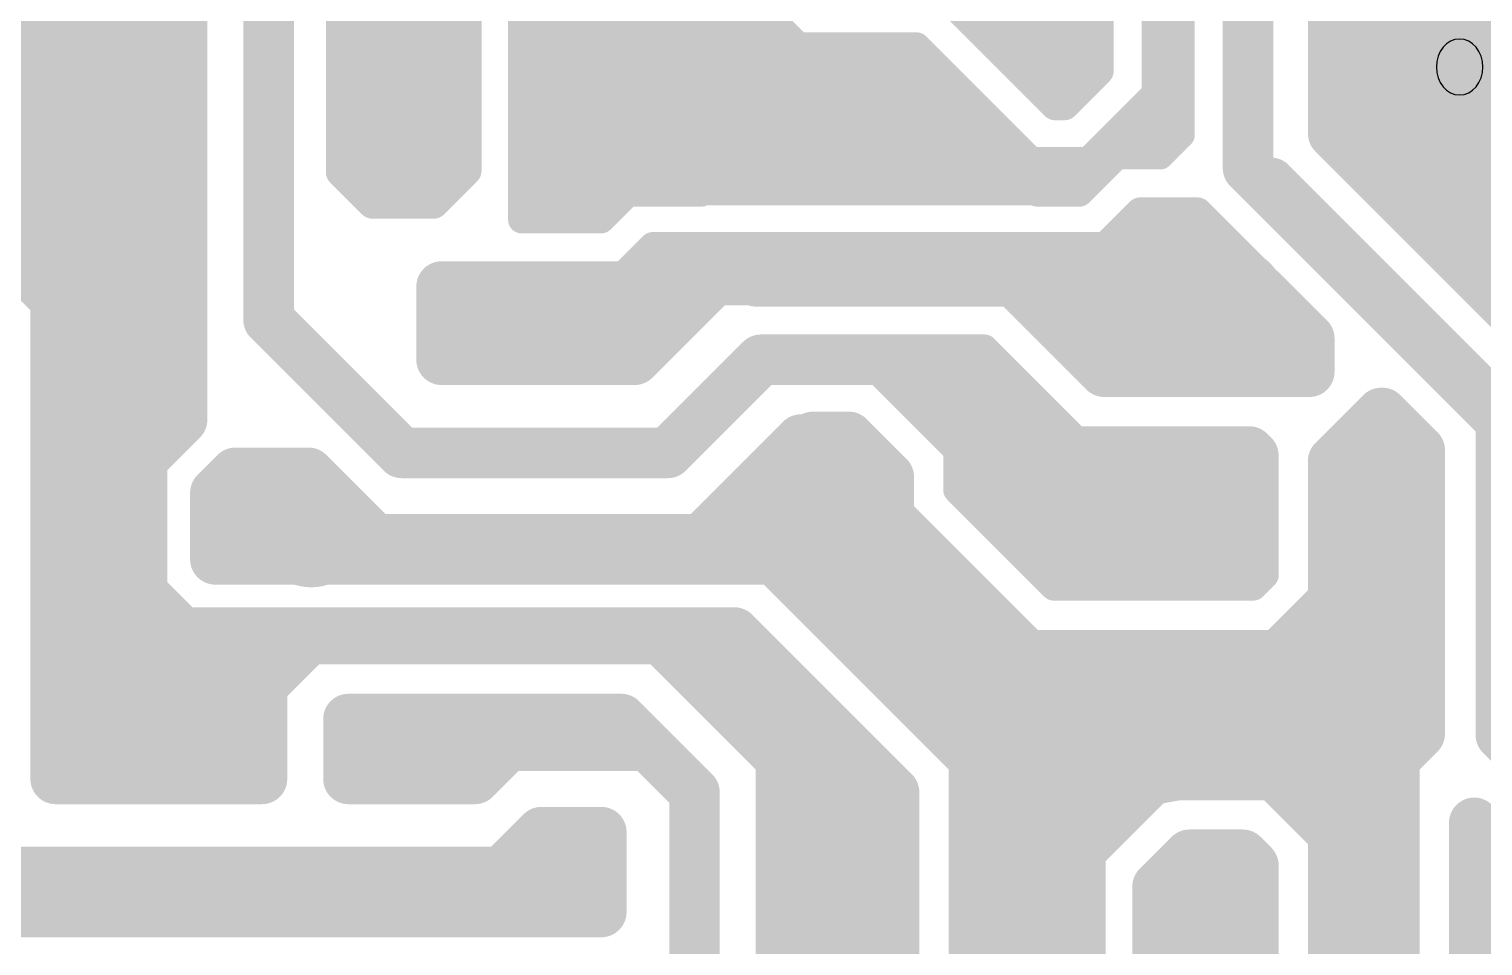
# Model space of a CAD drawing. Extents: x 13 to 23.9, y 0.2 to 11.6.
# Drawn here: x 14.15 to 15.242, y 8.439 to 9.129 of the extents above; entities that cross this region are included whole.
import ezdxf

# ---------------------------------------------------------------- set-up
doc = ezdxf.new("R2010")
doc.units = 0
doc.header["$MEASUREMENT"] = 0
doc.layers.add('BOTTOM', color=250, linetype='Continuous')
doc.layers.get('0').off()

# ---------------------------------------------------------------- blocks, each defined once
blk = doc.blocks.new('UNIT_DISC')
at = {"linetype": 'Continuous', "const_width": 0.5}
blk.add_lwpolyline([(0.25, 0, 1), (-0.25, 0, 1)], format="xyb", close=True, dxfattribs=at)
blk = doc.blocks.new('SHAPE_EL_820_820_0_0_0_0')
at = {"xscale": 0.082, "yscale": 0.082, "zscale": 0.082}
blk.add_blockref('UNIT_DISC', (0, 0), dxfattribs=at)
blk = doc.blocks.new('P_EX82Y82D16A')
at = {"layer": 'BOTTOM'}
blk.add_blockref('SHAPE_EL_820_820_0_0_0_0', (0, 0), dxfattribs=at)
blk = doc.blocks.new('D1')
for p in [(14.062, 8.75), (14.362, 8.75)]:
    blk.add_blockref('P_EX82Y82D16A', p)
blk = doc.blocks.new('SHAPE_EL_780_780_0_0_0_0')
at = {"xscale": 0.078, "yscale": 0.078, "zscale": 0.078}
blk.add_blockref('UNIT_DISC', (0, 0), dxfattribs=at)
blk = doc.blocks.new('P_EX78Y78D16A')
at = {"layer": 'BOTTOM'}
blk.add_blockref('SHAPE_EL_780_780_0_0_0_0', (0, 0), dxfattribs=at)
blk = doc.blocks.new('J1')
for p in [(14.062, 8.587), (14.462, 8.587)]:
    blk.add_blockref('P_EX78Y78D16A', p)
blk = doc.blocks.new('R2')
for p in [(14.55, 8.9), (14.55, 8.5)]:
    blk.add_blockref('P_EX78Y78D16A', p)
blk = doc.blocks.new('R12')
for p in [(14.924, 9.512), (14.925, 9.112)]:
    blk.add_blockref('P_EX78Y78D16A', p)
blk = doc.blocks.new('C4')
for p in [(15.05, 8.45), (15.15, 8.45)]:
    blk.add_blockref('P_EX78Y78D16A', p)
blk = doc.blocks.new('C5')
for p in [(15.05, 8.75), (15.15, 8.75)]:
    blk.add_blockref('P_EX78Y78D16A', p)
blk = doc.blocks.new('R3')
for p in [(14.425, 9.05), (14.825, 9.05)]:
    blk.add_blockref('P_EX78Y78D16A', p)
blk = doc.blocks.new('R11')
for p in [(14.9, 8.8), (14.9, 8.4)]:
    blk.add_blockref('P_EX78Y78D16A', p)
blk = doc.blocks.new('R10')
for p in [(14.75, 8.8), (14.75, 8.4)]:
    blk.add_blockref('P_EX78Y78D16A', p)
blk = doc.blocks.new('SHAPE_EL_700_840_0_0_0_0')
at = {"xscale": 0.07, "yscale": 0.084, "zscale": 0.084}
blk.add_blockref('UNIT_DISC', (0, 0), dxfattribs=at)
blk = doc.blocks.new('P_EX70Y84D16A')
at = {"layer": 'BOTTOM'}
blk.add_blockref('SHAPE_EL_700_840_0_0_0_0', (0, 0), dxfattribs=at)
blk = doc.blocks.new('C11')
for p in [(15.225, 9.1), (15.365, 9.1)]:
    blk.add_blockref('P_EX70Y84D16A', p)
blk = doc.blocks.new('J8')
for p in [(15.055, 8.925), (15.455, 8.925)]:
    blk.add_blockref('P_EX78Y78D16A', p)
blk = doc.blocks.new('POLY_S10_L2_26341')
at = {"layer": 'BOTTOM'}
for points in [[(14.245, 8.865), (14.23, 8.71), (14.19, 8.86)], [(14.245, 8.775), (14.23, 8.71), (14.245, 8.865)], [(14.19, 8.86), (14.23, 8.71), (14.17, 8.825)], [(14.17, 8.825), (14.23, 8.71), (14.17, 8.75)], [(14.17, 8.75), (14.23, 8.71), (14.165, 8.565)], [(14.165, 8.565), (14.23, 8.71), (14.3, 8.565)], [(14.3, 8.565), (14.23, 8.71), (14.335, 8.67)]]:
    blk.add_solid(points, dxfattribs=at)
blk = doc.blocks.new('POLY_S4_L2_26336')
at = {"layer": 'BOTTOM'}
blk.add_solid([(14.175, 9.26), (14.06, 9.26), (14.185, 8.885), (14.06, 9.04)], dxfattribs=at)
blk = doc.blocks.new('POLY_S8_L2_26354')
at = {"layer": 'BOTTOM'}
for points in [[(14.155, 9.29), (14.165, 9.2), (14.105, 9.305)], [(14.105, 9.305), (14.165, 9.2), (14.105, 9.25)], [(14.245, 9.29), (14.165, 9.2), (14.155, 9.29)], [(14.265, 9.26), (14.165, 9.2), (14.245, 9.29)], [(14.265, 8.83), (14.165, 9.2), (14.265, 9.26)], [(14.18, 8.83), (14.165, 9.2), (14.265, 8.83)]]:
    blk.add_solid(points, dxfattribs=at)
blk = doc.blocks.new('POLY_S3_L2_26342')
at = {"layer": 'BOTTOM'}
blk.add_solid([(14.725, 8.505), (14.775, 8.535), (14.72, 8.59)], dxfattribs=at)
blk = doc.blocks.new('POLY_S10_L2_26346')
at = {"layer": 'BOTTOM'}
for points in [[(14.595, 9.305), (14.59, 9.245), (14.58, 9.275)], [(14.52, 9.215), (14.58, 9.275), (14.52, 8.99)], [(14.52, 8.99), (14.58, 9.275), (14.58, 8.985)], [(14.58, 8.985), (14.58, 9.275), (14.605, 9.01)], [(14.58, 9.275), (14.59, 9.245), (14.605, 9.01)], [(14.73, 9.115), (14.605, 9.01), (14.59, 9.245)], [(14.925, 9.01), (14.605, 9.01), (14.82, 9.115)], [(14.82, 9.115), (14.605, 9.01), (14.73, 9.115)]]:
    blk.add_solid(points, dxfattribs=at)
blk = doc.blocks.new('POLY_S7_L2_26396')
at = {"layer": 'BOTTOM'}
for points in [[(15.069, 8.37), (14.995, 8.363), (15.062, 8.504)], [(15.062, 8.504), (14.995, 8.363), (15.021, 8.501)], [(15.021, 8.501), (14.995, 8.363), (15.005, 8.476)], [(14.998, 8.283), (14.995, 8.363), (15.069, 8.37)], [(14.924, 8.286), (14.995, 8.363), (14.998, 8.283)]]:
    blk.add_solid(points, dxfattribs=at)
blk = doc.blocks.new('POLY_S22_L2_26397')
at = {"layer": 'BOTTOM'}
for points in [[(15.163, 8.834), (15.188, 8.805), (15.134, 8.792)], [(14.778, 8.811), (14.804, 8.757), (14.717, 8.798)], [(14.798, 8.802), (14.804, 8.757), (14.778, 8.811)], [(14.717, 8.798), (14.804, 8.757), (14.701, 8.766)], [(15.185, 8.558), (15.096, 8.564), (15.188, 8.805)], [(15.188, 8.805), (15.096, 8.564), (15.137, 8.686)], [(15.134, 8.792), (15.188, 8.805), (15.137, 8.686)], [(14.701, 8.766), (14.804, 8.757), (14.887, 8.587)], [(14.804, 8.757), (14.897, 8.661), (14.887, 8.587)], [(15.137, 8.686), (15.096, 8.564), (15.102, 8.651)], [(14.887, 8.587), (14.897, 8.661), (14.897, 8.475)], [(14.897, 8.475), (14.897, 8.661), (14.961, 8.539)], [(14.961, 8.539), (14.897, 8.661), (15.096, 8.564)], [(15.102, 8.651), (15.096, 8.564), (14.897, 8.661)], [(15.144, 8.51), (15.096, 8.564), (15.185, 8.558)], [(14.939, 8.497), (14.897, 8.475), (14.961, 8.539)], [(14.939, 8.395), (14.897, 8.475), (14.939, 8.497)], [(14.865, 8.433), (14.897, 8.475), (14.858, 8.366)], [(14.858, 8.366), (14.897, 8.475), (14.903, 8.359)], [(14.903, 8.359), (14.897, 8.475), (14.939, 8.395)]]:
    blk.add_solid(points, dxfattribs=at)
blk = doc.blocks.new('POLY_S4_L2_26395')
at = {"layer": 'BOTTOM'}
blk.add_solid([(14.964, 9.032), (14.995, 9.031), (15.013, 9.083), (15.013, 9.052)], dxfattribs=at)

msp = doc.modelspace()

# ---------------------------------------------------------------- linework, layer by layer
at = {"layer": 'BOTTOM', "linetype": 'Continuous'}
for points, const_width in [([(14.33, 8.91), (14.33, 9.425)], 0.038), ([(14.265, 8.835), (14.265, 9.275)], 0.038), ([(15.13, 9.05), (15.13, 9.255)], 0.038), ([(15.155, 9.055), (15.155, 9.25)], 0.038), ([(14.59, 9.254), (14.728, 9.116)], 0.02), ([(14.59, 9.108), (14.59, 9.244)], 0.02), ([(14.59, 9.04), (14.59, 9.244)], 0.02), ([(15.142, 9.038), (15.142, 9.238)], 0.038), ([(14.325, 8.987), (14.325, 9.237)], 0.02), ([(14.462, 9.033), (14.462, 9.235)], 0.022), ([(14.479, 9.022), (14.479, 9.234)], 0.022), ([(14.384, 9.021), (14.384, 9.229)], 0.022), ([(14.52, 8.985), (14.52, 9.22)], 0.02), ([(14.521, 9.049), (14.521, 9.217)], 0.02), ([(14.425, 9.05), (14.425, 9.2)], 0.02), ([(15.185, 9.035), (15.185, 9.195)], 0.038), ([(14.17, 8.94), (14.17, 9.19)], 0.038), ([(14.17, 9.13), (14.17, 9.19)], 0.038), ([(14.443, 9.065), (14.443, 9.188)], 0.022), ([(14.875, 9.18), (14.93, 9.125)], 0.038), ([(15.066, 9.024), (15.066, 9.188)], 0.038), ([(15.215, 8.985), (15.215, 9.19)], 0.038), ([(14.398, 9.083), (14.398, 9.177)], 0.038), ([(14.406, 9.023), (14.406, 9.185)], 0.022), ([(14.853, 9.161), (14.927, 9.087)], 0.038), ([(14.996, 9.08), (14.996, 9.17)], 0.02), ([(15, 9.075), (15, 9.175)], 0.02), ([(15.016, 9.049), (15.016, 9.167)], 0.02), ([(14.833, 9.159), (14.921, 9.071)], 0.022), ([(14.925, 9.125), (14.925, 9.162)], 0.02), ([(14.937, 9.1), (14.937, 9.15)], 0.038), ([(15.225, 9.15), (15.24, 9.135)], 0.038), ([(14.954, 9.097), (14.954, 9.154)], 0.022), ([(15.24, 8.945), (15.24, 9.135)], 0.038), ([(14.93, 9.089), (14.93, 9.125)], 0.038), ([(14.728, 9.116), (14.817, 9.116)], 0.02), ([(14.817, 9.116), (14.903, 9.03)], 0.02), ([(14.59, 9.108), (14.648, 9.05)], 0.02), ([(14.927, 9.087), (14.932, 9.087)], 0.038), ([(14.93, 9.089), (14.932, 9.087)], 0.038), ([(14.928, 9.071), (14.954, 9.097)], 0.022), ([(14.946, 9.03), (14.996, 9.08)], 0.02), ([(14.521, 9.006), (14.521, 9.076)], 0.02), ([(14.921, 9.071), (14.928, 9.071)], 0.022), ([(14.95, 9.025), (15, 9.075)], 0.02), ([(14.325, 8.975), (14.325, 9.062)], 0.02), ([(14.437, 9.037), (14.45, 9.05)], 0.038), ([(15.075, 9.012), (15.075, 9.062)], 0.02), ([(15.13, 9.05), (15.33, 8.85)], 0.038), ([(15.155, 9.055), (15.215, 8.995)], 0.038), ([(14.648, 9.05), (14.82, 9.05)], 0.02), ([(14.825, 9.05), (14.85, 9.025)], 0.02), ([(15, 9.033), (15.016, 9.049)], 0.02), ([(14.065, 9.03), (14.18, 8.915)], 0.038), ([(14.412, 9.037), (14.437, 9.037)], 0.038), ([(14.939, 9.006), (14.973, 9.04)], 0.022), ([(15.185, 9.035), (15.215, 9.005)], 0.038), ([(14.441, 9.012), (14.462, 9.033)], 0.022), ([(14.85, 9.025), (14.95, 9.025)], 0.02), ([(14.903, 9.03), (14.946, 9.03)], 0.02), ([(14.94, 9.008), (14.965, 9.033)], 0.02), ([(14.965, 9.033), (15, 9.033)], 0.02), ([(15.066, 9.024), (15.256, 8.834)], 0.038), ([(14.384, 9.021), (14.408, 8.997)], 0.022), ([(14.454, 8.997), (14.479, 9.022)], 0.022), ([(14.645, 9.015), (14.935, 9.015)], 0.038), ([(15.083, 9.013), (15.271, 8.825)], 0.038), ([(14.415, 9.012), (14.441, 9.012)], 0.022), ([(14.58, 8.985), (14.6, 9.005)], 0.02), ([(14.6, 9.005), (14.655, 9.005)], 0.02), ([(14.603, 9.008), (14.94, 9.008)], 0.02), ([(14.908, 9.006), (14.939, 9.006)], 0.022), ([(15.075, 9.012), (15.262, 8.825)], 0.02), ([(15.215, 8.995), (15.215, 9.005)], 0.038), ([(14.408, 8.997), (14.434, 8.997)], 0.022), ([(14.43, 8.997), (14.454, 8.997)], 0.022), ([(14.52, 8.985), (14.525, 8.985)], 0.02), ([(14.525, 8.985), (14.58, 8.985)], 0.02), ([(14.959, 8.965), (14.985, 8.991)], 0.022), ([(14.985, 8.991), (15.028, 8.991)], 0.022), ([(15.028, 8.991), (15.091, 8.928)], 0.022), ([(14.97, 8.951), (14.984, 8.965)], 0.038), ([(14.984, 8.965), (15.034, 8.965)], 0.038), ([(14.993, 8.924), (15.034, 8.965)], 0.038), ([(14.17, 8.565), (14.17, 8.96)], 0.038), ([(14.17, 8.82), (14.17, 8.96)], 0.038), ([(14.566, 8.912), (14.619, 8.965)], 0.022), ([(14.619, 8.965), (14.672, 8.965)], 0.022), ([(14.667, 8.965), (14.959, 8.965)], 0.022), ([(14.69, 8.951), (14.97, 8.951)], 0.038), ([(14.605, 8.88), (14.665, 8.94)], 0.038), ([(14.61, 8.9), (14.65, 8.94)], 0.038), ([(14.615, 8.922), (14.641, 8.948)], 0.038), ([(14.641, 8.948), (14.692, 8.948)], 0.038), ([(14.65, 8.94), (15.02, 8.94)], 0.038), ([(14.665, 8.94), (14.73, 8.94)], 0.038), ([(14.882, 8.947), (14.958, 8.871)], 0.038), ([(15.025, 8.925), (15.044, 8.944)], 0.038), ([(15.24, 8.945), (15.4, 8.785)], 0.038), ([(14.46, 8.88), (14.46, 8.935)], 0.038), ([(14.46, 8.935), (14.635, 8.935)], 0.038), ([(14.587, 8.912), (14.612, 8.937)], 0.038), ([(14.612, 8.937), (14.65, 8.937)], 0.038), ([(15.047, 8.909), (15.068, 8.93)], 0.038), ([(15.068, 8.93), (15.068, 8.933)], 0.038), ([(15.076, 8.932), (15.112, 8.896)], 0.038), ([(14.265, 8.835), (14.265, 8.92)], 0.038), ([(14.687, 8.937), (14.987, 8.937)], 0.02), ([(14.695, 8.931), (14.888, 8.931)], 0.022), ([(14.888, 8.931), (14.93, 8.889)], 0.022), ([(14.913, 8.924), (14.993, 8.924)], 0.038), ([(14.913, 8.924), (14.928, 8.909)], 0.038), ([(15.012, 8.925), (15.025, 8.925)], 0.038), ([(15.091, 8.923), (15.091, 8.928)], 0.022), ([(14.18, 8.835), (14.18, 8.915)], 0.038), ([(14.33, 8.91), (14.43, 8.81)], 0.038), ([(14.48, 8.91), (14.57, 8.91)], 0.038), ([(14.928, 8.909), (15.047, 8.909)], 0.038), ([(15.057, 8.889), (15.091, 8.923)], 0.022), ([(14.461, 8.911), (14.463, 8.913)], 0.02), ([(14.566, 8.898), (14.566, 8.912)], 0.022), ([(15.112, 8.871), (15.112, 8.896)], 0.038), ([(15.071, 8.894), (15.092, 8.894)], 0.038), ([(14.46, 8.88), (14.605, 8.88)], 0.038), ([(14.63, 8.81), (14.7, 8.88)], 0.038), ([(14.633, 8.81), (14.712, 8.889)], 0.02), ([(14.7, 8.88), (14.79, 8.88)], 0.038), ([(14.7, 8.88), (14.72, 8.88)], 0.038), ([(14.712, 8.889), (14.727, 8.889)], 0.02), ([(14.718, 8.889), (14.827, 8.889)], 0.02), ([(14.803, 8.874), (14.873, 8.804)], 0.038), ([(14.807, 8.889), (14.868, 8.889)], 0.02), ([(14.82, 8.876), (14.946, 8.75)], 0.038), ([(14.868, 8.889), (14.964, 8.793)], 0.02), ([(14.93, 8.889), (15.057, 8.889)], 0.022), ([(14.72, 8.873), (14.807, 8.873)], 0.02), ([(14.761, 8.873), (14.807, 8.873)], 0.02), ([(14.853, 8.872), (14.95, 8.775)], 0.038), ([(14.958, 8.871), (15.009, 8.871)], 0.038), ([(14.992, 8.871), (15.112, 8.871)], 0.038), ([(14.788, 8.871), (14.847, 8.812)], 0.02), ([(14.185, 8.835), (14.265, 8.835)], 0.038), ([(14.235, 8.805), (14.265, 8.835)], 0.038), ([(15.13, 8.804), (15.166, 8.84)], 0.038), ([(15.166, 8.84), (15.167, 8.84)], 0.038), ([(15.167, 8.84), (15.195, 8.812)], 0.038), ([(15.256, 8.598), (15.256, 8.834)], 0.038), ([(14.655, 8.745), (14.73, 8.82)], 0.038), ([(14.665, 8.745), (14.74, 8.82)], 0.038), ([(14.699, 8.782), (14.739, 8.822)], 0.038), ([(14.73, 8.82), (14.76, 8.82)], 0.038), ([(14.739, 8.822), (14.766, 8.822)], 0.038), ([(14.74, 8.82), (14.755, 8.82)], 0.038), ([(14.766, 8.822), (14.796, 8.792)], 0.038), ([(14.861, 8.794), (14.861, 8.827)], 0.038), ([(14.43, 8.81), (14.63, 8.81)], 0.038), ([(14.925, 8.811), (15.067, 8.811)], 0.038), ([(15.067, 8.811), (15.07, 8.808)], 0.038), ([(15.195, 8.727), (15.195, 8.812)], 0.038), ([(14.235, 8.705), (14.235, 8.805)], 0.038), ([(14.847, 8.782), (14.847, 8.812)], 0.02), ([(14.873, 8.804), (14.903, 8.804)], 0.038), ([(15.07, 8.785), (15.07, 8.808)], 0.038), ([(15.13, 8.685), (15.13, 8.804)], 0.038), ([(14.29, 8.78), (14.305, 8.795)], 0.038), ([(14.305, 8.795), (14.36, 8.795)], 0.038), ([(14.36, 8.795), (14.41, 8.745)], 0.038), ([(14.69, 8.74), (14.74, 8.79)], 0.038), ([(14.75, 8.725), (14.75, 8.8)], 0.02), ([(14.796, 8.762), (14.796, 8.792)], 0.038), ([(14.861, 8.794), (14.927, 8.728)], 0.038), ([(14.9, 8.8), (14.95, 8.75)], 0.02), ([(14.29, 8.73), (14.29, 8.78)], 0.038), ([(14.699, 8.767), (14.699, 8.782)], 0.038), ([(14.964, 8.793), (15.021, 8.793)], 0.02), ([(15.012, 8.793), (15.072, 8.793)], 0.02), ([(15.072, 8.793), (15.079, 8.786)], 0.02), ([(15.079, 8.718), (15.079, 8.786)], 0.02), ([(15.195, 8.599), (15.195, 8.778)], 0.038), ([(14.31, 8.765), (14.36, 8.765)], 0.038), ([(14.36, 8.765), (14.38, 8.745)], 0.038), ([(14.699, 8.767), (14.886, 8.58)], 0.038), ([(14.847, 8.782), (14.92, 8.709)], 0.02), ([(14.95, 8.775), (15.038, 8.775)], 0.038), ([(15.062, 8.725), (15.062, 8.775)], 0.038), ([(14.796, 8.762), (14.9, 8.658)], 0.038), ([(14.315, 8.74), (14.315, 8.75)], 0.038), ([(14.38, 8.745), (14.735, 8.745)], 0.038), ([(14.41, 8.745), (14.655, 8.745)], 0.038), ([(14.515, 8.745), (14.665, 8.745)], 0.038), ([(14.946, 8.75), (15.048, 8.75)], 0.038), ([(14.95, 8.75), (15.05, 8.75)], 0.038), ([(14.7, 8.74), (14.86, 8.58)], 0.038), ([(14.95, 8.75), (15.05, 8.75)], 0.02), ([(14.95, 8.75), (15.05, 8.75)], 0.02), ([(15.029, 8.728), (15.042, 8.741)], 0.038), ([(15.15, 8.363), (15.15, 8.75)], 0.02), ([(14.29, 8.73), (14.76, 8.73)], 0.038), ([(14.927, 8.728), (15.029, 8.728)], 0.038), ([(14.75, 8.725), (14.9, 8.575)], 0.02), ([(14.235, 8.705), (14.265, 8.675)], 0.038), ([(14.92, 8.709), (15.07, 8.709)], 0.02), ([(15.07, 8.709), (15.079, 8.718)], 0.02), ([(15.089, 8.658), (15.129, 8.698)], 0.038), ([(14.265, 8.675), (14.46, 8.675)], 0.038), ([(14.3, 8.62), (14.355, 8.675)], 0.038), ([(14.305, 8.63), (14.345, 8.67)], 0.038), ([(14.31, 8.63), (14.355, 8.675)], 0.038), ([(14.325, 8.635), (14.36, 8.67)], 0.038), ([(14.355, 8.675), (14.575, 8.675)], 0.038), ([(14.36, 8.67), (14.625, 8.67)], 0.038), ([(14.57, 8.675), (14.68, 8.675)], 0.038), ([(14.625, 8.67), (14.715, 8.58)], 0.038), ([(14.68, 8.675), (14.8, 8.555)], 0.038), ([(14.9, 8.658), (15.089, 8.658)], 0.038), ([(14.66, 8.655), (14.78, 8.535)], 0.038), ([(14.325, 8.565), (14.325, 8.635)], 0.038), ([(14.225, 8.63), (14.31, 8.63)], 0.038), ([(14.305, 8.625), (14.305, 8.63)], 0.038), ([(14.305, 8.565), (14.305, 8.625)], 0.038), ([(14.3, 8.57), (14.3, 8.62)], 0.038), ([(14.86, 8.36), (14.86, 8.62)], 0.038), ([(14.39, 8.565), (14.39, 8.61)], 0.038), ([(14.39, 8.61), (14.595, 8.61)], 0.038), ([(14.595, 8.61), (14.65, 8.555)], 0.038), ([(14.305, 8.565), (14.305, 8.59)], 0.038), ([(14.395, 8.59), (14.49, 8.59)], 0.038), ([(14.46, 8.59), (14.615, 8.59)], 0.038), ([(14.485, 8.565), (14.515, 8.595)], 0.038), ([(14.51, 8.59), (14.58, 8.59)], 0.038), ([(14.615, 8.59), (14.65, 8.555)], 0.038), ([(15.176, 8.58), (15.195, 8.599)], 0.038), ([(15.256, 8.598), (15.342, 8.512)], 0.038), ([(14.715, 8.48), (14.715, 8.58)], 0.038), ([(14.886, 8.463), (14.886, 8.58)], 0.038), ([(15.176, 8.36), (15.176, 8.58)], 0.038), ([(14.195, 8.57), (14.3, 8.57)], 0.038), ([(14.17, 8.565), (14.305, 8.565)], 0.038), ([(14.28, 8.565), (14.325, 8.565)], 0.038), ([(14.39, 8.565), (14.485, 8.565)], 0.038), ([(14.9, 8.575), (15.15, 8.575)], 0.02), ([(14.9, 8.462), (14.9, 8.575)], 0.02), ([(14.938, 8.509), (14.997, 8.568)], 0.038), ([(14.997, 8.568), (15.086, 8.568)], 0.038), ([(15.086, 8.568), (15.13, 8.524)], 0.038), ([(14.65, 8.465), (14.65, 8.555)], 0.038), ([(14.8, 8.38), (14.8, 8.555)], 0.038), ([(15.153, 8.364), (15.153, 8.554)], 0.038), ([(14.505, 8.495), (14.535, 8.525)], 0.038), ([(14.535, 8.525), (14.555, 8.525)], 0.038), ([(14.545, 8.525), (14.58, 8.525)], 0.038), ([(14.58, 8.52), (14.58, 8.525)], 0.038), ([(14.715, 8.45), (14.715, 8.53)], 0.038), ([(14.75, 8.325), (14.75, 8.53)], 0.038), ([(14.78, 8.285), (14.78, 8.535)], 0.038), ([(15.236, 8.532), (15.282, 8.486)], 0.038), ([(15.236, 8.34), (15.236, 8.532)], 0.038), ([(14.58, 8.465), (14.58, 8.52)], 0.038), ([(14.94, 8.39), (14.94, 8.52)], 0.038), ([(15.13, 8.333), (15.13, 8.524)], 0.038), ([(14.545, 8.485), (14.545, 8.505)], 0.038), ([(14.65, 8.37), (14.65, 8.505)], 0.038), ([(14.938, 8.389), (14.938, 8.509)], 0.038), ([(14.998, 8.484), (15.022, 8.508)], 0.038), ([(15.022, 8.508), (15.062, 8.508)], 0.038), ([(15.062, 8.508), (15.07, 8.5)], 0.038), ([(14.125, 8.495), (14.265, 8.495)], 0.038), ([(14.13, 8.495), (14.29, 8.495)], 0.038), ([(14.22, 8.495), (14.505, 8.495)], 0.038), ([(14.22, 8.495), (14.38, 8.495)], 0.038), ([(14.65, 8.425), (14.65, 8.5)], 0.038), ([(14.65, 8.44), (14.65, 8.495)], 0.038), ([(14.65, 8.44), (14.65, 8.495)], 0.038), ([(14.65, 8.145), (14.65, 8.495)], 0.038), ([(15.07, 8.448), (15.07, 8.5)], 0.038), ([(14.435, 8.49), (14.51, 8.49)], 0.038), ([(14.525, 8.465), (14.545, 8.485)], 0.038), ([(14.998, 8.366), (14.998, 8.484)], 0.038), ([(15.252, 8.304), (15.252, 8.5)], 0.02), ([(14.65, 8.39), (14.65, 8.475)], 0.038), ([(14.715, 8.175), (14.715, 8.47)], 0.038), ([(15.079, 8.354), (15.079, 8.487)], 0.02), ([(14.115, 8.465), (14.42, 8.465)], 0.038), ([(14.405, 8.465), (14.515, 8.465)], 0.038), ([(14.45, 8.465), (14.58, 8.465)], 0.038), ([(14.5, 8.465), (14.525, 8.465)], 0.038), ([(14.9, 8.412), (14.9, 8.475)], 0.02), ([(15.065, 8.346), (15.065, 8.462)], 0.02), ([(15.05, 8.337), (15.05, 8.45)], 0.02), ([(15.15, 8.35), (15.15, 8.45)], 0.02)]:
    msp.add_lwpolyline(points, dxfattribs=dict(at, const_width=const_width))

# ---------------------------------------------------------------- block references
for name in ['R12', 'POLY_S8_L2_26354', 'POLY_S10_L2_26346', 'POLY_S4_L2_26336', 'C11', 'R3', 'POLY_S4_L2_26395', 'J8', 'R2', 'POLY_S10_L2_26341', 'R10', 'R11', 'POLY_S22_L2_26397', 'D1', 'C5', 'J1', 'POLY_S3_L2_26342', 'POLY_S7_L2_26396', 'C4']:
    msp.add_blockref(name, (0, 0))
at = {"layer": 'BOTTOM'}
for p, xscale, yscale, zscale in [((14.17, 9.13), 0.038, 0.038, 0.038), ((15.24, 9.135), 0.038, 0.038, 0.038), ((15.24, 9.135), 0.038, 0.038, 0.038), ((14.93, 9.125), 0.038, 0.038, 0.038), ((14.93, 9.125), 0.038, 0.038, 0.038), ((14.925, 9.125), 0.02, 0.02, 0.02), ((14.728, 9.116), 0.02, 0.02, 0.02), ((14.728, 9.116), 0.02, 0.02, 0.02), ((14.817, 9.116), 0.02, 0.02, 0.02), ((14.817, 9.116), 0.02, 0.02, 0.02), ((14.59, 9.108), 0.02, 0.02, 0.02), ((14.59, 9.108), 0.02, 0.02, 0.02), ((14.937, 9.1), 0.038, 0.038, 0.038), ((14.398, 9.083), 0.038, 0.038, 0.038), ((14.927, 9.087), 0.038, 0.038, 0.038), ((14.927, 9.087), 0.038, 0.038, 0.038), ((14.93, 9.089), 0.038, 0.038, 0.038), ((14.93, 9.089), 0.038, 0.038, 0.038), ((14.932, 9.087), 0.038, 0.038, 0.038), ((14.932, 9.087), 0.038, 0.038, 0.038), ((14.954, 9.097), 0.022, 0.022, 0.022), ((14.954, 9.097), 0.022, 0.022, 0.022), ((14.996, 9.08), 0.02, 0.02, 0.02), ((14.996, 9.08), 0.02, 0.02, 0.02), ((14.521, 9.076), 0.02, 0.02, 0.02), ((14.921, 9.071), 0.022, 0.022, 0.022), ((14.921, 9.071), 0.022, 0.022, 0.022), ((14.928, 9.071), 0.022, 0.022, 0.022), ((14.928, 9.071), 0.022, 0.022, 0.022), ((15, 9.075), 0.02, 0.02, 0.02), ((15, 9.075), 0.02, 0.02, 0.02), ((14.325, 9.062), 0.02, 0.02, 0.02), ((14.45, 9.05), 0.038, 0.038, 0.038), ((14.443, 9.065), 0.022, 0.022, 0.022), ((15.075, 9.062), 0.02, 0.02, 0.02), ((15.13, 9.05), 0.038, 0.038, 0.038), ((15.13, 9.05), 0.038, 0.038, 0.038), ((15.155, 9.055), 0.038, 0.038, 0.038), ((15.155, 9.055), 0.038, 0.038, 0.038), ((14.425, 9.05), 0.02, 0.02, 0.02), ((14.521, 9.049), 0.02, 0.02, 0.02), ((14.648, 9.05), 0.02, 0.02, 0.02), ((14.648, 9.05), 0.02, 0.02, 0.02), ((14.82, 9.05), 0.02, 0.02, 0.02), ((14.825, 9.05), 0.02, 0.02, 0.02), ((15.016, 9.049), 0.02, 0.02, 0.02), ((15.016, 9.049), 0.02, 0.02, 0.02), ((15.142, 9.038), 0.038, 0.038, 0.038), ((14.412, 9.037), 0.038, 0.038, 0.038), ((14.437, 9.037), 0.038, 0.038, 0.038), ((14.437, 9.037), 0.038, 0.038, 0.038), ((14.59, 9.04), 0.02, 0.02, 0.02), ((14.973, 9.04), 0.022, 0.022, 0.022), ((15.185, 9.035), 0.038, 0.038, 0.038), ((15.185, 9.035), 0.038, 0.038, 0.038), ((14.462, 9.033), 0.022, 0.022, 0.022), ((14.462, 9.033), 0.022, 0.022, 0.022), ((14.85, 9.025), 0.02, 0.02, 0.02), ((14.85, 9.025), 0.02, 0.02, 0.02), ((14.903, 9.03), 0.02, 0.02, 0.02), ((14.903, 9.03), 0.02, 0.02, 0.02), ((14.946, 9.03), 0.02, 0.02, 0.02), ((14.946, 9.03), 0.02, 0.02, 0.02), ((14.95, 9.025), 0.02, 0.02, 0.02), ((14.95, 9.025), 0.02, 0.02, 0.02), ((14.965, 9.033), 0.02, 0.02, 0.02), ((14.965, 9.033), 0.02, 0.02, 0.02), ((15, 9.033), 0.02, 0.02, 0.02), ((15, 9.033), 0.02, 0.02, 0.02), ((15.066, 9.024), 0.038, 0.038, 0.038), ((15.066, 9.024), 0.038, 0.038, 0.038), ((14.384, 9.021), 0.022, 0.022, 0.022), ((14.384, 9.021), 0.022, 0.022, 0.022), ((14.406, 9.023), 0.022, 0.022, 0.022), ((14.479, 9.022), 0.022, 0.022, 0.022), ((14.479, 9.022), 0.022, 0.022, 0.022), ((14.645, 9.015), 0.038, 0.038, 0.038), ((14.935, 9.015), 0.038, 0.038, 0.038), ((15.083, 9.013), 0.038, 0.038, 0.038), ((14.415, 9.012), 0.022, 0.022, 0.022), ((14.441, 9.012), 0.022, 0.022, 0.022), ((14.441, 9.012), 0.022, 0.022, 0.022), ((14.521, 9.006), 0.02, 0.02, 0.02), ((14.6, 9.005), 0.02, 0.02, 0.02), ((14.6, 9.005), 0.02, 0.02, 0.02), ((14.603, 9.008), 0.02, 0.02, 0.02), ((14.655, 9.005), 0.02, 0.02, 0.02), ((14.908, 9.006), 0.022, 0.022, 0.022), ((14.939, 9.006), 0.022, 0.022, 0.022), ((14.939, 9.006), 0.022, 0.022, 0.022), ((14.94, 9.008), 0.02, 0.02, 0.02), ((14.94, 9.008), 0.02, 0.02, 0.02), ((15.075, 9.012), 0.02, 0.02, 0.02), ((15.075, 9.012), 0.02, 0.02, 0.02), ((15.215, 9.005), 0.038, 0.038, 0.038), ((15.215, 9.005), 0.038, 0.038, 0.038), ((15.215, 8.995), 0.038, 0.038, 0.038), ((15.215, 8.995), 0.038, 0.038, 0.038), ((14.408, 8.997), 0.022, 0.022, 0.022), ((14.408, 8.997), 0.022, 0.022, 0.022), ((14.43, 8.997), 0.022, 0.022, 0.022), ((14.434, 8.997), 0.022, 0.022, 0.022), ((14.454, 8.997), 0.022, 0.022, 0.022), ((14.454, 8.997), 0.022, 0.022, 0.022), ((15.215, 8.985), 0.038, 0.038, 0.038), ((14.325, 8.987), 0.02, 0.02, 0.02), ((14.52, 8.985), 0.02, 0.02, 0.02), ((14.52, 8.985), 0.02, 0.02, 0.02), ((14.525, 8.985), 0.02, 0.02, 0.02), ((14.525, 8.985), 0.02, 0.02, 0.02), ((14.58, 8.985), 0.02, 0.02, 0.02), ((14.58, 8.985), 0.02, 0.02, 0.02), ((14.985, 8.991), 0.022, 0.022, 0.022), ((14.985, 8.991), 0.022, 0.022, 0.022), ((15.028, 8.991), 0.022, 0.022, 0.022), ((15.028, 8.991), 0.022, 0.022, 0.022), ((14.325, 8.975), 0.02, 0.02, 0.02), ((14.984, 8.965), 0.038, 0.038, 0.038), ((14.984, 8.965), 0.038, 0.038, 0.038), ((15.034, 8.965), 0.038, 0.038, 0.038), ((15.034, 8.965), 0.038, 0.038, 0.038), ((14.17, 8.96), 0.038, 0.038, 0.038), ((14.17, 8.96), 0.038, 0.038, 0.038), ((14.619, 8.965), 0.022, 0.022, 0.022), ((14.619, 8.965), 0.022, 0.022, 0.022), ((14.667, 8.965), 0.022, 0.022, 0.022), ((14.672, 8.965), 0.022, 0.022, 0.022), ((14.69, 8.951), 0.038, 0.038, 0.038), ((14.959, 8.965), 0.022, 0.022, 0.022), ((14.959, 8.965), 0.022, 0.022, 0.022), ((14.97, 8.951), 0.038, 0.038, 0.038), ((14.97, 8.951), 0.038, 0.038, 0.038), ((14.17, 8.94), 0.038, 0.038, 0.038), ((14.641, 8.948), 0.038, 0.038, 0.038), ((14.641, 8.948), 0.038, 0.038, 0.038), ((14.65, 8.94), 0.038, 0.038, 0.038), ((14.65, 8.94), 0.038, 0.038, 0.038), ((14.665, 8.94), 0.038, 0.038, 0.038), ((14.665, 8.94), 0.038, 0.038, 0.038), ((14.692, 8.948), 0.038, 0.038, 0.038), ((14.73, 8.94), 0.038, 0.038, 0.038), ((14.882, 8.947), 0.038, 0.038, 0.038), ((15.02, 8.94), 0.038, 0.038, 0.038), ((15.044, 8.944), 0.038, 0.038, 0.038), ((15.24, 8.945), 0.038, 0.038, 0.038), ((15.24, 8.945), 0.038, 0.038, 0.038), ((14.46, 8.935), 0.038, 0.038, 0.038), ((14.46, 8.935), 0.038, 0.038, 0.038), ((14.612, 8.937), 0.038, 0.038, 0.038), ((14.612, 8.937), 0.038, 0.038, 0.038), ((14.635, 8.935), 0.038, 0.038, 0.038), ((14.65, 8.937), 0.038, 0.038, 0.038), ((15.068, 8.933), 0.038, 0.038, 0.038), ((15.068, 8.93), 0.038, 0.038, 0.038), ((15.068, 8.93), 0.038, 0.038, 0.038), ((15.076, 8.932), 0.038, 0.038, 0.038), ((14.265, 8.92), 0.038, 0.038, 0.038), ((14.615, 8.922), 0.038, 0.038, 0.038), ((14.687, 8.937), 0.02, 0.02, 0.02), ((14.695, 8.931), 0.022, 0.022, 0.022), ((14.888, 8.931), 0.022, 0.022, 0.022), ((14.888, 8.931), 0.022, 0.022, 0.022), ((14.913, 8.924), 0.038, 0.038, 0.038), ((14.913, 8.924), 0.038, 0.038, 0.038), ((14.993, 8.924), 0.038, 0.038, 0.038), ((14.993, 8.924), 0.038, 0.038, 0.038), ((14.987, 8.937), 0.02, 0.02, 0.02), ((15.012, 8.925), 0.038, 0.038, 0.038), ((15.025, 8.925), 0.038, 0.038, 0.038), ((15.025, 8.925), 0.038, 0.038, 0.038), ((15.091, 8.928), 0.022, 0.022, 0.022), ((15.091, 8.928), 0.022, 0.022, 0.022), ((14.18, 8.915), 0.038, 0.038, 0.038), ((14.18, 8.915), 0.038, 0.038, 0.038), ((14.33, 8.91), 0.038, 0.038, 0.038), ((14.33, 8.91), 0.038, 0.038, 0.038), ((14.48, 8.91), 0.038, 0.038, 0.038), ((14.57, 8.91), 0.038, 0.038, 0.038), ((14.587, 8.912), 0.038, 0.038, 0.038), ((14.928, 8.909), 0.038, 0.038, 0.038), ((14.928, 8.909), 0.038, 0.038, 0.038), ((15.047, 8.909), 0.038, 0.038, 0.038), ((15.047, 8.909), 0.038, 0.038, 0.038), ((15.091, 8.923), 0.022, 0.022, 0.022), ((15.091, 8.923), 0.022, 0.022, 0.022), ((14.461, 8.911), 0.02, 0.02, 0.02), ((14.463, 8.913), 0.02, 0.02, 0.02), ((14.566, 8.912), 0.022, 0.022, 0.022), ((14.566, 8.912), 0.022, 0.022, 0.022), ((14.61, 8.9), 0.038, 0.038, 0.038), ((15.112, 8.896), 0.038, 0.038, 0.038), ((15.112, 8.896), 0.038, 0.038, 0.038), ((14.566, 8.898), 0.022, 0.022, 0.022), ((15.071, 8.894), 0.038, 0.038, 0.038), ((15.092, 8.894), 0.038, 0.038, 0.038), ((14.46, 8.88), 0.038, 0.038, 0.038), ((14.46, 8.88), 0.038, 0.038, 0.038), ((14.605, 8.88), 0.038, 0.038, 0.038), ((14.605, 8.88), 0.038, 0.038, 0.038), ((14.7, 8.88), 0.038, 0.038, 0.038), ((14.7, 8.88), 0.038, 0.038, 0.038), ((14.7, 8.88), 0.038, 0.038, 0.038), ((14.72, 8.88), 0.038, 0.038, 0.038), ((14.712, 8.889), 0.02, 0.02, 0.02), ((14.712, 8.889), 0.02, 0.02, 0.02), ((14.718, 8.889), 0.02, 0.02, 0.02), ((14.727, 8.889), 0.02, 0.02, 0.02), ((14.79, 8.88), 0.038, 0.038, 0.038), ((14.803, 8.874), 0.038, 0.038, 0.038), ((14.807, 8.889), 0.02, 0.02, 0.02), ((14.82, 8.876), 0.038, 0.038, 0.038), ((14.827, 8.889), 0.02, 0.02, 0.02), ((14.868, 8.889), 0.02, 0.02, 0.02), ((14.868, 8.889), 0.02, 0.02, 0.02), ((14.93, 8.889), 0.022, 0.022, 0.022), ((14.93, 8.889), 0.022, 0.022, 0.022), ((15.057, 8.889), 0.022, 0.022, 0.022), ((15.057, 8.889), 0.022, 0.022, 0.022), ((14.72, 8.873), 0.02, 0.02, 0.02), ((14.761, 8.873), 0.02, 0.02, 0.02), ((14.807, 8.873), 0.02, 0.02, 0.02), ((14.807, 8.873), 0.02, 0.02, 0.02), ((14.853, 8.872), 0.038, 0.038, 0.038), ((14.958, 8.871), 0.038, 0.038, 0.038), ((14.958, 8.871), 0.038, 0.038, 0.038), ((14.992, 8.871), 0.038, 0.038, 0.038), ((15.009, 8.871), 0.038, 0.038, 0.038), ((15.112, 8.871), 0.038, 0.038, 0.038), ((15.112, 8.871), 0.038, 0.038, 0.038), ((14.788, 8.871), 0.02, 0.02, 0.02), ((14.18, 8.835), 0.038, 0.038, 0.038), ((14.185, 8.835), 0.038, 0.038, 0.038), ((14.265, 8.835), 0.038, 0.038, 0.038), ((14.265, 8.835), 0.038, 0.038, 0.038), ((14.265, 8.835), 0.038, 0.038, 0.038), ((14.265, 8.835), 0.038, 0.038, 0.038), ((15.166, 8.84), 0.038, 0.038, 0.038), ((15.166, 8.84), 0.038, 0.038, 0.038), ((15.167, 8.84), 0.038, 0.038, 0.038), ((15.167, 8.84), 0.038, 0.038, 0.038), ((15.256, 8.834), 0.038, 0.038, 0.038), ((15.256, 8.834), 0.038, 0.038, 0.038), ((14.17, 8.82), 0.038, 0.038, 0.038), ((14.73, 8.82), 0.038, 0.038, 0.038), ((14.73, 8.82), 0.038, 0.038, 0.038), ((14.739, 8.822), 0.038, 0.038, 0.038), ((14.739, 8.822), 0.038, 0.038, 0.038), ((14.74, 8.82), 0.038, 0.038, 0.038), ((14.74, 8.82), 0.038, 0.038, 0.038), ((14.755, 8.82), 0.038, 0.038, 0.038), ((14.76, 8.82), 0.038, 0.038, 0.038), ((14.766, 8.822), 0.038, 0.038, 0.038), ((14.766, 8.822), 0.038, 0.038, 0.038), ((14.861, 8.827), 0.038, 0.038, 0.038), ((14.43, 8.81), 0.038, 0.038, 0.038), ((14.43, 8.81), 0.038, 0.038, 0.038), ((14.63, 8.81), 0.038, 0.038, 0.038), ((14.63, 8.81), 0.038, 0.038, 0.038), ((14.925, 8.811), 0.038, 0.038, 0.038), ((15.067, 8.811), 0.038, 0.038, 0.038), ((15.067, 8.811), 0.038, 0.038, 0.038), ((15.195, 8.812), 0.038, 0.038, 0.038), ((15.195, 8.812), 0.038, 0.038, 0.038), ((14.235, 8.805), 0.038, 0.038, 0.038), ((14.235, 8.805), 0.038, 0.038, 0.038), ((14.633, 8.81), 0.02, 0.02, 0.02), ((14.847, 8.812), 0.02, 0.02, 0.02), ((14.847, 8.812), 0.02, 0.02, 0.02), ((14.873, 8.804), 0.038, 0.038, 0.038), ((14.873, 8.804), 0.038, 0.038, 0.038), ((14.903, 8.804), 0.038, 0.038, 0.038), ((15.07, 8.808), 0.038, 0.038, 0.038), ((15.07, 8.808), 0.038, 0.038, 0.038), ((15.13, 8.804), 0.038, 0.038, 0.038), ((15.13, 8.804), 0.038, 0.038, 0.038), ((14.305, 8.795), 0.038, 0.038, 0.038), ((14.305, 8.795), 0.038, 0.038, 0.038), ((14.36, 8.795), 0.038, 0.038, 0.038), ((14.36, 8.795), 0.038, 0.038, 0.038), ((14.74, 8.79), 0.038, 0.038, 0.038), ((14.75, 8.8), 0.02, 0.02, 0.02), ((14.796, 8.792), 0.038, 0.038, 0.038), ((14.796, 8.792), 0.038, 0.038, 0.038), ((14.861, 8.794), 0.038, 0.038, 0.038), ((14.861, 8.794), 0.038, 0.038, 0.038), ((14.9, 8.8), 0.02, 0.02, 0.02), ((14.29, 8.78), 0.038, 0.038, 0.038), ((14.29, 8.78), 0.038, 0.038, 0.038), ((14.699, 8.782), 0.038, 0.038, 0.038), ((14.699, 8.782), 0.038, 0.038, 0.038), ((14.964, 8.793), 0.02, 0.02, 0.02), ((14.964, 8.793), 0.02, 0.02, 0.02), ((15.012, 8.793), 0.02, 0.02, 0.02), ((15.021, 8.793), 0.02, 0.02, 0.02), ((15.07, 8.785), 0.038, 0.038, 0.038), ((15.072, 8.793), 0.02, 0.02, 0.02), ((15.072, 8.793), 0.02, 0.02, 0.02), ((15.079, 8.786), 0.02, 0.02, 0.02), ((15.079, 8.786), 0.02, 0.02, 0.02), ((15.195, 8.778), 0.038, 0.038, 0.038), ((14.31, 8.765), 0.038, 0.038, 0.038), ((14.36, 8.765), 0.038, 0.038, 0.038), ((14.36, 8.765), 0.038, 0.038, 0.038), ((14.699, 8.767), 0.038, 0.038, 0.038), ((14.699, 8.767), 0.038, 0.038, 0.038), ((14.847, 8.782), 0.02, 0.02, 0.02), ((14.847, 8.782), 0.02, 0.02, 0.02), ((14.95, 8.775), 0.038, 0.038, 0.038), ((14.95, 8.775), 0.038, 0.038, 0.038), ((15.038, 8.775), 0.038, 0.038, 0.038), ((15.062, 8.775), 0.038, 0.038, 0.038), ((14.796, 8.762), 0.038, 0.038, 0.038), ((14.796, 8.762), 0.038, 0.038, 0.038), ((14.315, 8.75), 0.038, 0.038, 0.038), ((14.38, 8.745), 0.038, 0.038, 0.038), ((14.38, 8.745), 0.038, 0.038, 0.038), ((14.41, 8.745), 0.038, 0.038, 0.038), ((14.41, 8.745), 0.038, 0.038, 0.038), ((14.515, 8.745), 0.038, 0.038, 0.038), ((14.655, 8.745), 0.038, 0.038, 0.038), ((14.655, 8.745), 0.038, 0.038, 0.038), ((14.665, 8.745), 0.038, 0.038, 0.038), ((14.665, 8.745), 0.038, 0.038, 0.038), ((14.735, 8.745), 0.038, 0.038, 0.038), ((14.946, 8.75), 0.038, 0.038, 0.038), ((14.946, 8.75), 0.038, 0.038, 0.038), ((14.95, 8.75), 0.038, 0.038, 0.038), ((15.048, 8.75), 0.038, 0.038, 0.038), ((15.05, 8.75), 0.038, 0.038, 0.038), ((14.315, 8.74), 0.038, 0.038, 0.038), ((14.69, 8.74), 0.038, 0.038, 0.038), ((14.7, 8.74), 0.038, 0.038, 0.038), ((14.95, 8.75), 0.02, 0.02, 0.02), ((14.95, 8.75), 0.02, 0.02, 0.02), ((14.95, 8.75), 0.02, 0.02, 0.02), ((15.042, 8.741), 0.038, 0.038, 0.038), ((15.05, 8.75), 0.02, 0.02, 0.02), ((15.05, 8.75), 0.02, 0.02, 0.02), ((15.15, 8.75), 0.02, 0.02, 0.02), ((14.29, 8.73), 0.038, 0.038, 0.038), ((14.29, 8.73), 0.038, 0.038, 0.038), ((14.76, 8.73), 0.038, 0.038, 0.038), ((14.927, 8.728), 0.038, 0.038, 0.038), ((14.927, 8.728), 0.038, 0.038, 0.038), ((15.029, 8.728), 0.038, 0.038, 0.038), ((15.029, 8.728), 0.038, 0.038, 0.038), ((15.062, 8.725), 0.038, 0.038, 0.038), ((15.195, 8.727), 0.038, 0.038, 0.038), ((14.75, 8.725), 0.02, 0.02, 0.02), ((14.75, 8.725), 0.02, 0.02, 0.02), ((14.235, 8.705), 0.038, 0.038, 0.038), ((14.235, 8.705), 0.038, 0.038, 0.038), ((14.92, 8.709), 0.02, 0.02, 0.02), ((14.92, 8.709), 0.02, 0.02, 0.02), ((15.07, 8.709), 0.02, 0.02, 0.02), ((15.07, 8.709), 0.02, 0.02, 0.02), ((15.079, 8.718), 0.02, 0.02, 0.02), ((15.079, 8.718), 0.02, 0.02, 0.02), ((15.129, 8.698), 0.038, 0.038, 0.038), ((15.13, 8.685), 0.038, 0.038, 0.038), ((14.265, 8.675), 0.038, 0.038, 0.038), ((14.265, 8.675), 0.038, 0.038, 0.038), ((14.345, 8.67), 0.038, 0.038, 0.038), ((14.355, 8.675), 0.038, 0.038, 0.038), ((14.355, 8.675), 0.038, 0.038, 0.038), ((14.355, 8.675), 0.038, 0.038, 0.038), ((14.36, 8.67), 0.038, 0.038, 0.038), ((14.36, 8.67), 0.038, 0.038, 0.038), ((14.46, 8.675), 0.038, 0.038, 0.038), ((14.57, 8.675), 0.038, 0.038, 0.038), ((14.575, 8.675), 0.038, 0.038, 0.038), ((14.625, 8.67), 0.038, 0.038, 0.038), ((14.625, 8.67), 0.038, 0.038, 0.038), ((14.68, 8.675), 0.038, 0.038, 0.038), ((14.68, 8.675), 0.038, 0.038, 0.038), ((14.9, 8.658), 0.038, 0.038, 0.038), ((14.9, 8.658), 0.038, 0.038, 0.038), ((15.089, 8.658), 0.038, 0.038, 0.038), ((15.089, 8.658), 0.038, 0.038, 0.038), ((14.66, 8.655), 0.038, 0.038, 0.038), ((14.325, 8.635), 0.038, 0.038, 0.038), ((14.325, 8.635), 0.038, 0.038, 0.038), ((14.225, 8.63), 0.038, 0.038, 0.038), ((14.305, 8.63), 0.038, 0.038, 0.038), ((14.305, 8.63), 0.038, 0.038, 0.038), ((14.305, 8.625), 0.038, 0.038, 0.038), ((14.305, 8.625), 0.038, 0.038, 0.038), ((14.31, 8.63), 0.038, 0.038, 0.038), ((14.31, 8.63), 0.038, 0.038, 0.038), ((14.3, 8.62), 0.038, 0.038, 0.038), ((14.3, 8.62), 0.038, 0.038, 0.038), ((14.86, 8.62), 0.038, 0.038, 0.038), ((14.39, 8.61), 0.038, 0.038, 0.038), ((14.39, 8.61), 0.038, 0.038, 0.038), ((14.595, 8.61), 0.038, 0.038, 0.038), ((14.595, 8.61), 0.038, 0.038, 0.038), ((14.305, 8.59), 0.038, 0.038, 0.038), ((14.395, 8.59), 0.038, 0.038, 0.038), ((14.46, 8.59), 0.038, 0.038, 0.038), ((14.49, 8.59), 0.038, 0.038, 0.038), ((14.51, 8.59), 0.038, 0.038, 0.038), ((14.515, 8.595), 0.038, 0.038, 0.038), ((14.58, 8.59), 0.038, 0.038, 0.038), ((14.615, 8.59), 0.038, 0.038, 0.038), ((14.615, 8.59), 0.038, 0.038, 0.038), ((15.195, 8.599), 0.038, 0.038, 0.038), ((15.195, 8.599), 0.038, 0.038, 0.038), ((15.256, 8.598), 0.038, 0.038, 0.038), ((15.256, 8.598), 0.038, 0.038, 0.038), ((14.715, 8.58), 0.038, 0.038, 0.038), ((14.715, 8.58), 0.038, 0.038, 0.038), ((14.86, 8.58), 0.038, 0.038, 0.038), ((14.886, 8.58), 0.038, 0.038, 0.038), ((14.886, 8.58), 0.038, 0.038, 0.038), ((15.176, 8.58), 0.038, 0.038, 0.038), ((15.176, 8.58), 0.038, 0.038, 0.038), ((14.195, 8.57), 0.038, 0.038, 0.038), ((14.3, 8.57), 0.038, 0.038, 0.038), ((14.3, 8.57), 0.038, 0.038, 0.038), ((14.17, 8.565), 0.038, 0.038, 0.038), ((14.17, 8.565), 0.038, 0.038, 0.038), ((14.28, 8.565), 0.038, 0.038, 0.038), ((14.305, 8.565), 0.038, 0.038, 0.038), ((14.305, 8.565), 0.038, 0.038, 0.038), ((14.305, 8.565), 0.038, 0.038, 0.038), ((14.325, 8.565), 0.038, 0.038, 0.038), ((14.325, 8.565), 0.038, 0.038, 0.038), ((14.39, 8.565), 0.038, 0.038, 0.038), ((14.39, 8.565), 0.038, 0.038, 0.038), ((14.485, 8.565), 0.038, 0.038, 0.038), ((14.485, 8.565), 0.038, 0.038, 0.038), ((14.9, 8.575), 0.02, 0.02, 0.02), ((14.9, 8.575), 0.02, 0.02, 0.02), ((14.9, 8.575), 0.02, 0.02, 0.02), ((14.997, 8.568), 0.038, 0.038, 0.038), ((14.997, 8.568), 0.038, 0.038, 0.038), ((15.086, 8.568), 0.038, 0.038, 0.038), ((15.086, 8.568), 0.038, 0.038, 0.038), ((15.15, 8.575), 0.02, 0.02, 0.02), ((14.65, 8.555), 0.038, 0.038, 0.038), ((14.65, 8.555), 0.038, 0.038, 0.038), ((14.65, 8.555), 0.038, 0.038, 0.038), ((14.8, 8.555), 0.038, 0.038, 0.038), ((14.8, 8.555), 0.038, 0.038, 0.038), ((15.153, 8.554), 0.038, 0.038, 0.038), ((14.535, 8.525), 0.038, 0.038, 0.038), ((14.535, 8.525), 0.038, 0.038, 0.038), ((14.545, 8.525), 0.038, 0.038, 0.038), ((14.555, 8.525), 0.038, 0.038, 0.038), ((14.58, 8.525), 0.038, 0.038, 0.038), ((14.58, 8.525), 0.038, 0.038, 0.038), ((14.715, 8.53), 0.038, 0.038, 0.038), ((14.75, 8.53), 0.038, 0.038, 0.038), ((14.78, 8.535), 0.038, 0.038, 0.038), ((14.78, 8.535), 0.038, 0.038, 0.038), ((15.236, 8.532), 0.038, 0.038, 0.038), ((15.236, 8.532), 0.038, 0.038, 0.038), ((14.58, 8.52), 0.038, 0.038, 0.038), ((14.58, 8.52), 0.038, 0.038, 0.038), ((14.94, 8.52), 0.038, 0.038, 0.038), ((15.13, 8.524), 0.038, 0.038, 0.038), ((15.13, 8.524), 0.038, 0.038, 0.038), ((14.545, 8.505), 0.038, 0.038, 0.038), ((14.65, 8.505), 0.038, 0.038, 0.038), ((14.938, 8.509), 0.038, 0.038, 0.038), ((14.938, 8.509), 0.038, 0.038, 0.038), ((15.022, 8.508), 0.038, 0.038, 0.038), ((15.022, 8.508), 0.038, 0.038, 0.038), ((15.062, 8.508), 0.038, 0.038, 0.038), ((15.062, 8.508), 0.038, 0.038, 0.038), ((14.22, 8.495), 0.038, 0.038, 0.038), ((14.22, 8.495), 0.038, 0.038, 0.038), ((14.265, 8.495), 0.038, 0.038, 0.038), ((14.29, 8.495), 0.038, 0.038, 0.038), ((14.38, 8.495), 0.038, 0.038, 0.038), ((14.505, 8.495), 0.038, 0.038, 0.038), ((14.505, 8.495), 0.038, 0.038, 0.038), ((14.65, 8.5), 0.038, 0.038, 0.038), ((14.65, 8.495), 0.038, 0.038, 0.038), ((14.65, 8.495), 0.038, 0.038, 0.038), ((14.65, 8.495), 0.038, 0.038, 0.038), ((15.07, 8.5), 0.038, 0.038, 0.038), ((15.07, 8.5), 0.038, 0.038, 0.038), ((14.435, 8.49), 0.038, 0.038, 0.038), ((14.51, 8.49), 0.038, 0.038, 0.038), ((14.545, 8.485), 0.038, 0.038, 0.038), ((14.545, 8.485), 0.038, 0.038, 0.038), ((14.998, 8.484), 0.038, 0.038, 0.038), ((14.998, 8.484), 0.038, 0.038, 0.038), ((15.252, 8.5), 0.02, 0.02, 0.02), ((14.65, 8.475), 0.038, 0.038, 0.038), ((14.715, 8.48), 0.038, 0.038, 0.038), ((14.715, 8.47), 0.038, 0.038, 0.038), ((15.079, 8.487), 0.02, 0.02, 0.02), ((14.405, 8.465), 0.038, 0.038, 0.038), ((14.42, 8.465), 0.038, 0.038, 0.038), ((14.45, 8.465), 0.038, 0.038, 0.038), ((14.5, 8.465), 0.038, 0.038, 0.038), ((14.515, 8.465), 0.038, 0.038, 0.038), ((14.525, 8.465), 0.038, 0.038, 0.038), ((14.525, 8.465), 0.038, 0.038, 0.038), ((14.58, 8.465), 0.038, 0.038, 0.038), ((14.58, 8.465), 0.038, 0.038, 0.038), ((14.65, 8.465), 0.038, 0.038, 0.038), ((14.886, 8.463), 0.038, 0.038, 0.038), ((14.9, 8.475), 0.02, 0.02, 0.02), ((14.715, 8.45), 0.038, 0.038, 0.038), ((14.9, 8.462), 0.02, 0.02, 0.02), ((15.07, 8.448), 0.038, 0.038, 0.038), ((15.065, 8.462), 0.02, 0.02, 0.02), ((14.65, 8.44), 0.038, 0.038, 0.038), ((14.65, 8.44), 0.038, 0.038, 0.038), ((15.05, 8.45), 0.02, 0.02, 0.02), ((15.15, 8.45), 0.02, 0.02, 0.02), ((14.65, 8.425), 0.038, 0.038, 0.038)]:
    msp.add_blockref('UNIT_DISC', p, dxfattribs=dict(at, xscale=xscale, yscale=yscale, zscale=zscale))

doc.saveas('drawing.dxf')
